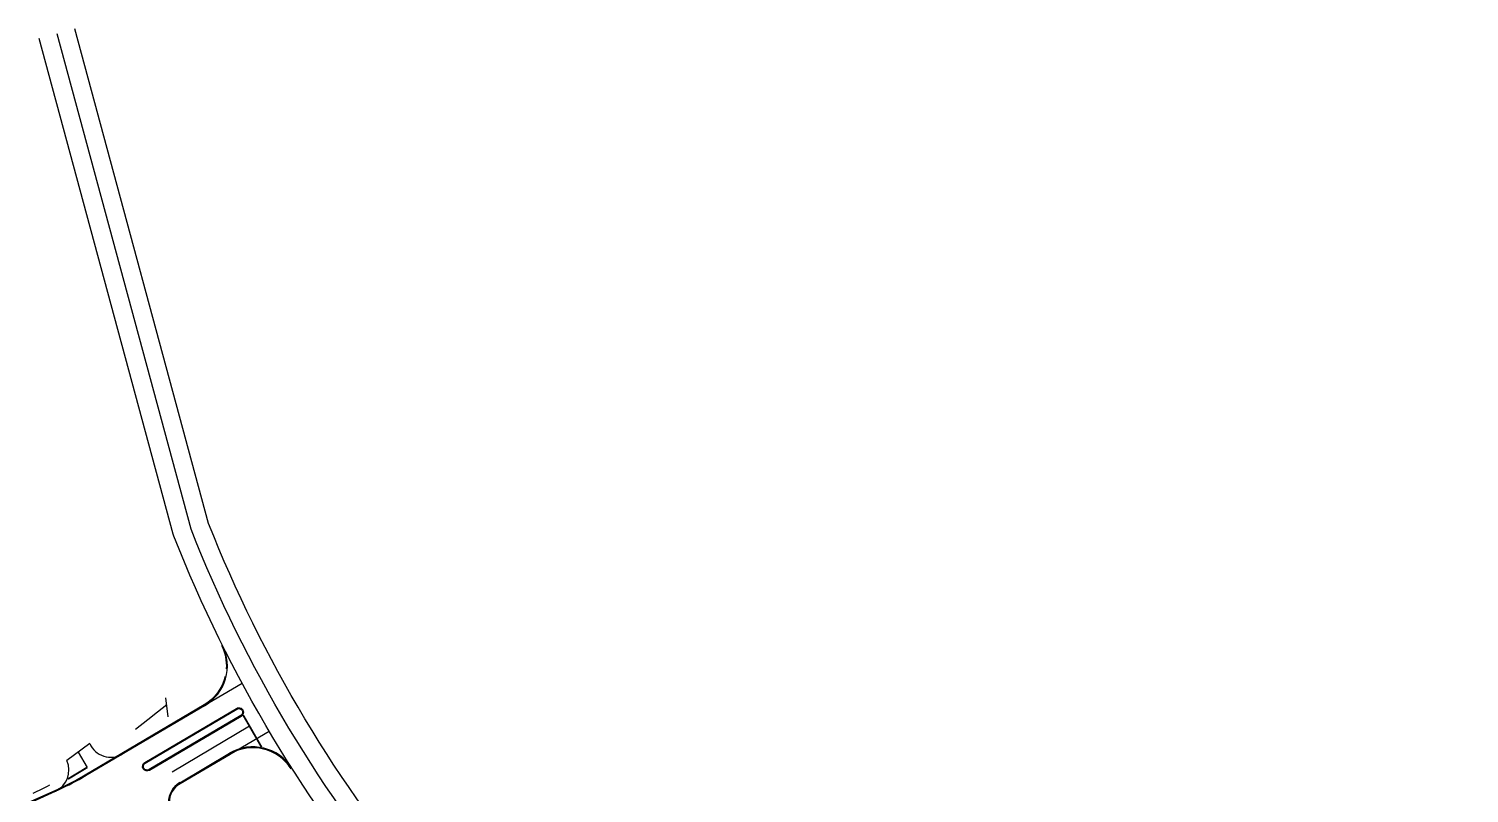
# Model space of a CAD drawing. Header units: feet. Extents: x 4566 to 6562, y 3176 to 5478.
# Drawn here: x 4889 to 6446, y 4652 to 5478 of the extents above; entities that cross this region are included whole.
import ezdxf

# ---------------------------------------------------------------- set-up
doc = ezdxf.new("R2010")
doc.units = ezdxf.units.FT
doc.header["$MEASUREMENT"] = 0
for name, color, linetype in [('E3BDL', 7, 'Continuous'), ('PKNG-EOP', 254, 'Continuous'), ('PKNG-STRP-TRAFFIC-CONTROL', 7, 'Continuous'), ('PLNT-TURF', 92, 'Continuous'), ('SITE-FENC', 1, 'Continuous')]:
    doc.layers.add(name, color=color, linetype=linetype)

msp = doc.modelspace()

# ---------------------------------------------------------------- linework, layer by layer
at = {"flags": 128}
for points in [[(5000.3, 4700.7), (5119.3, 4770.8)], [(5048.2, 4659.8), (5148.6, 4718.9)]]:
    msp.add_lwpolyline(points, dxfattribs=at)
at = {"layer": 'Defpoints'}
for p, q in [((4954.6, 4705.3), (4930, 4686.9)), ((4942.1, 4695.9), (4951.9, 4679.6))]:
    msp.add_line(p, q, dxfattribs=at)
at = {"layer": 'Defpoints', "const_width": 2}
msp.add_lwpolyline([(4931.1, 4667), (4951.9, 4679.6)], dxfattribs=at)
at = {"layer": 'Defpoints'}
for centre, start, end in [((4977.4, 4715.6), 204.3803, 300.517), ((4907.2, 4676.6), 294.3803, 24.3803)]:
    msp.add_arc(centre, 25, start, end, dxfattribs=at)
at = {"layer": 'E3BDL', "flags": 128}
for points in [[(6388, 3741.3), (6173.7, 3815.9), (6049.1, 3859), (5980.6, 3882.6, -0.011287), (5945.9, 3895.5, -0.122897), (5623.3, 4127), (5294.1, 4514.8, -0.08252), (5045.6, 4929.6, -0.027766), (5044.9, 4931.7), (4900, 5467.3)], [(6445.7, 3742.4), (6180.3, 3834.8), (6055.6, 3877.9), (5987.2, 3901.5, -0.011287), (5953.3, 3914.1, -0.122897), (5638.5, 4140), (5309.4, 4527.7, -0.08252), (5064.2, 4936.9), (4919.3, 5472.5)], [(6407.7, 3776.8), (6186.8, 3853.7, 0.000594), (6186.8, 3853.7), (6062.1, 3896.8), (5993.7, 3920.5, -0.011287), (5960.7, 3932.7, -0.122897), (5653.8, 4152.9), (5324.6, 4540.7, -0.082326), (5083.2, 4943.2), (4938.6, 5477.7)]]:
    msp.add_lwpolyline(points, format="xyb", dxfattribs=at)
at = {"layer": 'PKNG-EOP'}
for p, q in [((5078.7, 4746.3), (4950.2, 4670.5)), ((5051.9, 4663.1), (5105.7, 4694.9)), ((4889.2, 4641), (4921.7, 4655.7))]:
    msp.add_line(p, q, dxfattribs=at)
msp.add_lwpolyline([(5118.4, 4734.8), (5019.3, 4676.4, -1), (5014.2, 4685), (5113.3, 4743.4, -1)], format="xyb", close=True, dxfattribs=at)
for centre, radius, start, end in [((5053.4, 4789.4), 50, 300.517, 26.8798), ((5131.1, 4651.8), 50, 32.4729, 120.517), ((4797.9, 4929), 300, 294.3803, 300.517), ((5064.6, 4641.6), 25, 120.517, 239.5069)]:
    msp.add_arc(centre, radius, start, end, dxfattribs=at)
at = {"layer": 'PKNG-STRP-TRAFFIC-CONTROL'}
msp.add_line((5127.5, 4724), (5043.8, 4674.6), dxfattribs=at)
at = {"layer": 'PKNG-STRP-TRAFFIC-CONTROL', "const_width": 2}
msp.add_lwpolyline([(5140.5, 4701.4), (5120.6, 4736)], dxfattribs=at)
at = {"layer": 'PLNT-TURF'}
for p, q in [((5052.4, 4662.3), (5106.3, 4694)), ((4888.8, 4641.9), (4921.3, 4656.6))]:
    msp.add_line(p, q, dxfattribs=at)
for points in [[(5097.1, 4811.5, -0.134106), (5102.3, 4786.2)], [(5097.1, 4811.5, -0.134106), (5102.3, 4786.2)], [(5101, 4777.8, -0.202961), (5078.2, 4747.1), (4949.7, 4671.4, 1.03993)]]:
    msp.add_lwpolyline(points, format="xyb", dxfattribs=at)
msp.add_lwpolyline([(5117.9, 4735.7), (5018.8, 4677.3, -0.999999), (5014.7, 4684.2), (5113.8, 4742.6, -1.000001)], format="xyb", close=True, dxfattribs=at)
for centre, radius, start, end in [((5131.1, 4651.8), 49, 32.4729, 120.517), ((4797.9, 4929), 299, 294.3803, 300.517), ((5064.6, 4641.6), 24, 120.517, 239.5069)]:
    msp.add_arc(centre, radius, start, end, dxfattribs=at)
at = {"layer": 'SITE-FENC', "ltscale": 5}
for p, q in [((5039.5, 4734.3), (5037, 4754.8)), ((5027.8, 4739.3), (5017.4, 4731.1)), ((5037.9, 4747.2), (5027.8, 4739.3)), ((5017.4, 4731.1), (5004, 4720.5))]:
    msp.add_line(p, q, dxfattribs=at)
msp.add_arc((4658.2, 5150.8), 551.7, 295.2385, 297.3156, dxfattribs=at)

doc.saveas('drawing.dxf')
